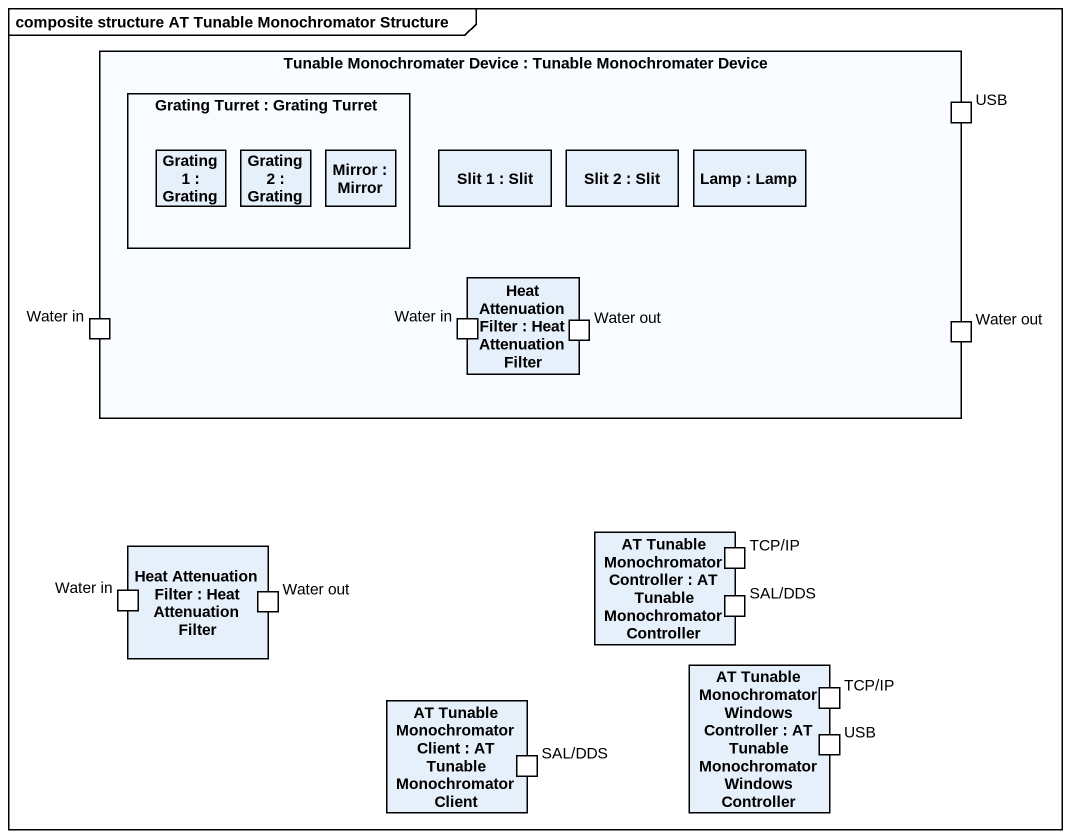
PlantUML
@startuml
mainframe composite structure AT Tunable Monochromator Structure
rectangle "Tunable Monochromater Device : Tunable Monochromater Device" as Tunable_Monochromater_Device {
  rectangle "Grating Turret : Grating Turret" as Grating_Turret {
    rectangle "Grating 1 : Grating" as Grating_1
    rectangle "Grating 2 : Grating" as Grating_2
    rectangle "Mirror : Mirror" as Mirror
  }
  port USB
  rectangle "Slit 1 : Slit" as Slit_1
  rectangle "Slit 2 : Slit" as Slit_2
  rectangle "Lamp : Lamp" as Lamp
  rectangle "Heat Attenuation Filter : Heat Attenuation Filter" as Heat_Attenuation_Filter {
    port "Water in" as Water_in_2
    port "Water out" as Water_out
  }
  port "Water in" as Water_in
  port "Water out" as Water_out_2
}
rectangle "Heat Attenuation Filter : Heat Attenuation Filter" as Heat_Attenuation_Filter_2 {
  port "Water in" as Water_in_3
  port "Water out" as Water_out_3
}
rectangle "AT Tunable Monochromator Controller : AT Tunable Monochromator Controller" as AT_Tunable_Monochromator {
  port "TCP/IP" as TCP_IP
  port "SAL/DDS" as SAL_DDS
}
rectangle "AT Tunable Monochromator Windows Controller : AT Tunable Monochromator Windows Controller" as AT_Tunable_Monochromator_2 {
  port "TCP/IP" as TCP_IP_2
  port "USB" as USB_2
}
rectangle "AT Tunable Monochromator Client : AT Tunable Monochromator Client" as AT_Tunable_Monochromator_3 {
  port "SAL/DDS" as SAL_DDS_2
}
@enduml
